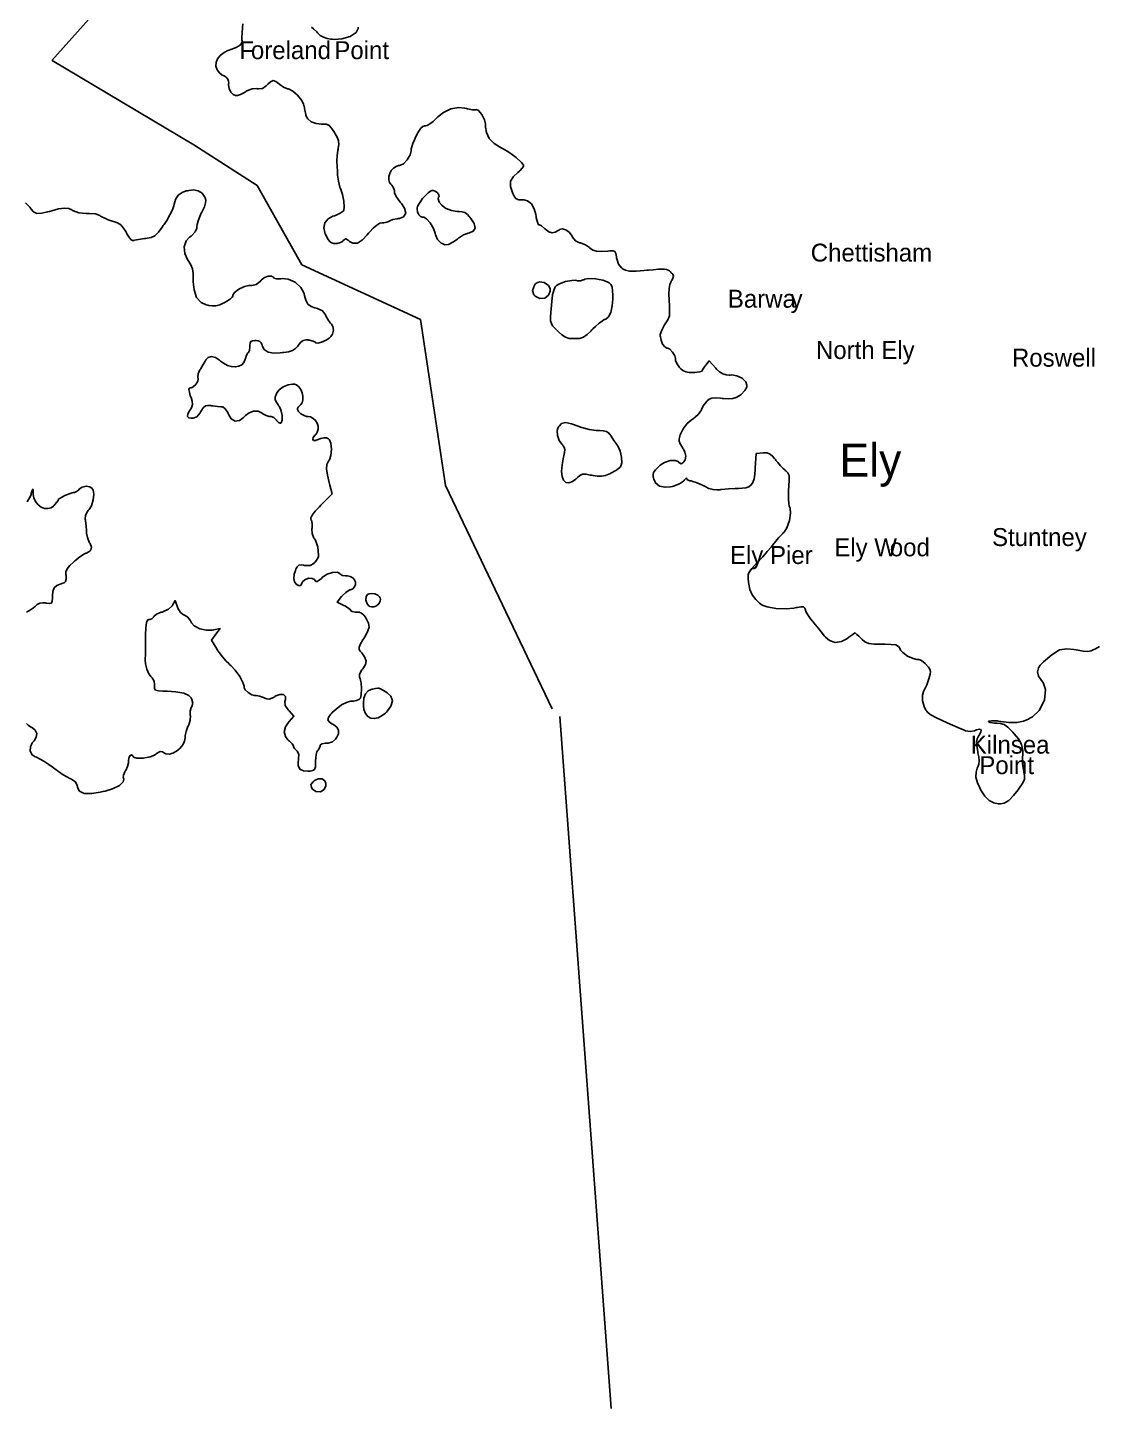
# Model space of a CAD drawing. Extents: x 0 to 24000, y 0 to 24000.
# Drawn here: x 12698 to 14907, y 3648 to 6499 of the extents above; entities that cross this region are included whole.
import ezdxf

# ---------------------------------------------------------------- set-up
doc = ezdxf.new("R2010")
doc.units = 0
for name, color, linetype in [('01B-LandmassTidal', 7, 'Continuous'), ('07-BoundaryRegional', 7, 'Continuous'), ('xx-NamesPlacesXXX', 7, 'Continuous')]:
    doc.layers.add(name, color=color, linetype=linetype)

msp = doc.modelspace()

# ---------------------------------------------------------------- linework, layer by layer
at = {"layer": '01B-LandmassTidal'}
for points in [[(13142, 6506.9), (13141.1, 6498.4), (13140.3, 6487.8), (13140, 6479.1), (13139.9, 6474.8), (13140, 6473.6), (13140.2, 6472), (13139.8, 6467.3), (13136.3, 6462.6), (13128, 6458), (13117.1, 6453.7), (13113.4, 6452.4), (13110.7, 6451.5), (13103.2, 6447.6), (13095.3, 6441.6), (13089.8, 6434.5), (13086.8, 6427.1), (13086.4, 6419.4), (13088.6, 6412.1), (13093.7, 6405.4), (13099.5, 6401), (13101.6, 6399.9), (13103.1, 6399.1), (13107.4, 6396.5), (13110.9, 6392.8), (13112.5, 6388.5), (13112.7, 6384.1), (13112.6, 6382.6), (13112.5, 6380.3), (13113.5, 6373.5), (13116.8, 6365.9), (13122, 6360.6), (13127, 6358.7), (13128.7, 6358.7), (13130.8, 6358.7), (13137, 6361.1), (13146.4, 6365.8), (13148.3, 6366.9), (13150.4, 6368.3), (13161, 6372.6), (13170.5, 6373.2), (13172.2, 6372.8), (13174.2, 6372.4), (13182.6, 6373.4), (13190.1, 6378.8), (13191.8, 6380.7), (13193.4, 6382.4), (13198.8, 6387.1), (13204.5, 6389.5), (13210.2, 6387.9), (13215.6, 6383.8), (13217.3, 6382.2), (13218.5, 6381.2), (13226.1, 6376), (13234, 6372.6), (13235.3, 6372.4), (13237.8, 6372), (13244.9, 6368), (13255, 6359.2), (13263.3, 6348.5), (13267.3, 6341), (13267.9, 6338.3), (13268.1, 6337.1), (13269.8, 6328.6), (13271.7, 6319.8), (13272.1, 6318.3), (13272.5, 6316.3), (13275.7, 6310.3), (13282.9, 6304.6), (13293.5, 6301.1), (13304, 6299.9), (13307.4, 6299.9), (13309.3, 6299.9), (13314.8, 6299.3), (13320.2, 6296.8), (13325.1, 6291.5), (13329.6, 6284.6), (13331, 6282.3), (13332.4, 6279.9), (13336.3, 6272.7), (13339.1, 6264.9), (13339.7, 6257.3), (13338.8, 6250.4), (13338.4, 6248.2), (13338, 6245.8), (13336.5, 6233.9), (13335.9, 6224.6), (13336, 6223.5), (13336.1, 6222.4), (13336.8, 6212.8), (13337.2, 6201.7), (13337.2, 6198), (13337.2, 6194), (13339, 6181.9), (13342, 6169.8), (13342.7, 6168.2), (13344.1, 6164.9), (13347.3, 6154.4), (13350.2, 6140.3), (13351, 6128.1), (13350.4, 6122.1), (13349.4, 6120.7), (13349, 6120.1), (13342.7, 6115.7), (13333, 6111.3), (13331, 6110.6), (13327.6, 6109.4), (13318.2, 6104.4), (13310.8, 6096.2), (13308.8, 6085.8), (13310.9, 6076), (13312.1, 6072.9), (13312.9, 6071), (13317.6, 6062.2), (13322, 6056.4), (13322.7, 6056.1), (13324.1, 6055.1), (13329.2, 6053.5), (13336.5, 6053.2), (13343.4, 6055), (13347.6, 6057.6), (13348.6, 6058.8), (13349.7, 6060.1), (13354.1, 6062.9), (13359, 6060.1), (13360.4, 6058.8), (13362.2, 6057.2), (13369, 6053.6), (13378.2, 6054.2), (13388.6, 6061), (13398.5, 6070.9), (13401.5, 6074.5), (13403.8, 6077.1), (13410.9, 6084.6), (13418.4, 6091.3), (13424.6, 6094.9), (13429.1, 6096), (13430.5, 6096), (13432.6, 6096), (13439, 6097.1), (13444.2, 6099.1), (13444.6, 6099.6), (13445.2, 6100.1), (13451.5, 6102.6), (13460.4, 6104.5), (13462.3, 6104.7), (13465.1, 6104.9), (13473.4, 6108.2), (13478, 6115.9), (13475.7, 6126.4), (13469.3, 6136.1), (13466.6, 6138.8), (13465, 6140.6), (13458, 6150.3), (13454.5, 6157.8), (13454.5, 6160.3), (13454.5, 6162.4), (13452.7, 6168.3), (13449.3, 6173.8), (13448.6, 6174.5), (13447.4, 6175.4), (13444.7, 6179.2), (13442.9, 6185), (13443.1, 6191.3), (13444.9, 6197.7), (13448.2, 6203.7), (13452.8, 6208.8), (13458.5, 6212.5), (13463.3, 6214.3), (13465, 6214.5), (13467.2, 6214.7), (13473.6, 6218), (13481.3, 6226), (13486.9, 6236.4), (13489.3, 6244.9), (13489.3, 6247.8), (13489.4, 6249), (13490.3, 6252.6), (13492.6, 6259.5), (13495.8, 6267.6), (13498.8, 6274), (13499.9, 6276), (13501.1, 6278.4), (13504.9, 6285.2), (13509.4, 6291.4), (13513.6, 6294.9), (13516.9, 6296), (13518, 6296), (13519, 6296), (13522.2, 6297.2), (13528, 6300.5), (13534.6, 6305.4), (13539.6, 6309.7), (13541.1, 6311.3), (13544.4, 6314.8), (13555.9, 6323.9), (13571.3, 6331.5), (13587.3, 6334.1), (13599.6, 6332.9), (13603.4, 6331.7), (13605.6, 6331), (13615.5, 6329), (13622.1, 6329), (13622.6, 6329.3), (13623.5, 6329.8), (13628.4, 6327.8), (13635, 6319.9), (13640.4, 6308.6), (13642.6, 6300.1), (13642.6, 6297.2), (13642.6, 6293.5), (13644.5, 6282.4), (13650.3, 6270.1), (13660.5, 6259.7), (13671.3, 6252.8), (13675.2, 6250.9), (13679.2, 6249), (13690.9, 6241.9), (13705.7, 6231.1), (13716.7, 6220.8), (13721, 6215.2), (13721, 6213.3), (13721, 6212.1), (13718.5, 6208.7), (13713.9, 6203.7), (13712.8, 6202.7), (13709.5, 6200), (13700.1, 6191.3), (13694.2, 6181.8), (13694.1, 6171.2), (13697.6, 6160.3), (13699.1, 6156.8), (13699.8, 6155), (13702.6, 6149.6), (13706.2, 6145.4), (13711.2, 6143.5), (13716.8, 6143.1), (13718.7, 6143.1), (13721.4, 6143.1), (13729.5, 6141.3), (13737.5, 6135.3), (13743.1, 6124.8), (13746.3, 6113), (13746.9, 6109), (13747.3, 6106.6), (13749.7, 6097), (13752, 6092.1), (13752.8, 6092.1), (13754.1, 6092.1), (13758, 6089.4), (13764.7, 6084), (13766.1, 6082.7), (13767.7, 6081.2), (13773.3, 6077.4), (13779.9, 6075.3), (13786.7, 6076.6), (13792.6, 6079.8), (13794.3, 6081.1), (13795.6, 6082.1), (13800.8, 6083.4), (13808.1, 6081.6), (13815.4, 6076.4), (13820.2, 6070.4), (13821.4, 6068.2), (13822.2, 6066.4), (13828.6, 6059), (13836.8, 6054.8), (13838.6, 6054.5), (13840.2, 6054.1), (13849, 6050.4), (13857.1, 6045.1), (13858.2, 6043.9), (13859.6, 6042.7), (13864.4, 6039.5), (13872, 6037.2), (13883, 6036.8), (13895.3, 6037.6), (13899.4, 6038), (13901, 6038.2), (13905.9, 6038.3), (13909.6, 6036.7), (13911.7, 6032.3), (13912.8, 6026), (13913.1, 6023.9), (13913.4, 6021.4), (13916.9, 6010.7), (13923.2, 6002.8), (13924.9, 6001.6), (13926.4, 6000.5), (13931.4, 5997.9), (13939.8, 5996.3), (13953.4, 5996.4), (13970.2, 5997.6), (13975.8, 5998), (13979.1, 5998.3), (13988.7, 5999.2), (13998.7, 5999.9), (14006.3, 6000.2), (14012, 6000.1), (14016.2, 5999.4), (14019.4, 5998.2), (14022.2, 5996.5), (14024.2, 5994.7), (14024.8, 5994.1), (14025.9, 5993), (14028.9, 5989.6), (14030.3, 5985.9), (14029.3, 5981.6), (14026.9, 5976.9), (14026, 5975.3), (14025.1, 5973.7), (14023, 5968.6), (14021.3, 5960.3), (14021, 5948.8), (14021.5, 5936.7), (14021.7, 5932.6), (14022, 5928.2), (14022.6, 5914.8), (14022, 5903.6), (14019.2, 5895.6), (14015, 5889.5), (14013.5, 5887.5), (14012, 5885.5), (14006.2, 5874.4), (14003.3, 5865.4), (14003.3, 5862.4), (14003.4, 5860.2), (14004.8, 5853.6), (14008.2, 5845.4), (14012.8, 5839.6), (14016.6, 5837.3), (14017.8, 5837.3), (14019.1, 5837.3), (14023.2, 5835), (14028.7, 5829.1), (14033, 5821.6), (14034.6, 5816), (14034.6, 5814.2), (14034.6, 5812), (14037.5, 5805.3), (14043.1, 5797.1), (14044.4, 5795.8), (14045.7, 5794.5), (14050.1, 5791), (14055.8, 5788.2), (14062.8, 5786.9), (14069.6, 5786.7), (14071.9, 5786.7), (14074.4, 5786.9), (14084.4, 5788.2), (14089.5, 5789.5), (14089.5, 5789.9), (14089.5, 5791), (14091.8, 5794.3), (14096, 5800.4), (14097, 5801.7), (14104.1, 5810.7), (14117.8, 5795.8), (14119.6, 5793.8), (14125.6, 5788.2), (14132.2, 5783.8), (14139, 5781.9), (14145.4, 5781.6), (14147.5, 5781.6), (14150.9, 5781.8), (14161, 5780.2), (14172.1, 5775.2), (14179.6, 5767.5), (14182.2, 5760.4), (14182, 5758.1), (14181.9, 5756.9), (14177.9, 5749.4), (14170, 5741.5), (14167.9, 5740.1), (14166.1, 5738.8), (14160.1, 5735.5), (14152.7, 5733.1), (14143.6, 5732.5), (14133.9, 5733.1), (14130.7, 5733.4), (14127.5, 5733.8), (14117.8, 5734.6), (14109.7, 5734.2), (14104.1, 5731.8), (14100.1, 5728.2), (14098.9, 5726.8), (14097.8, 5725.6), (14092.1, 5718), (14088.3, 5710.6), (14088, 5709.5), (14087.6, 5708.4), (14085.6, 5705.4), (14081.4, 5700.3), (14075.8, 5695.1), (14071.1, 5691.5), (14069.5, 5690.3), (14066.7, 5688.4), (14059, 5681.4), (14050.4, 5670.3), (14044.6, 5658.3), (14042.5, 5649.7), (14042.5, 5646.8), (14042.5, 5644.9), (14044.6, 5639.3), (14048.8, 5631.7), (14049.9, 5630.3), (14051.2, 5628.4), (14054.2, 5622.1), (14055.8, 5614.1), (14054.6, 5606.9), (14051.9, 5602.2), (14050.7, 5600.9), (14049.9, 5600.1), (14046.3, 5598.6), (14042.6, 5600.5), (14041.7, 5601.3), (14040.2, 5602.9), (14033.7, 5605.5), (14023.5, 5605.4), (14012, 5601.2), (14003.1, 5595.4), (14000.5, 5593.1), (13998.7, 5591.4), (13993.5, 5586), (13989.6, 5580.5), (13988.3, 5575.3), (13988.8, 5571), (13989.2, 5569.5), (13989.8, 5566.8), (13993.7, 5559), (14001.7, 5552.5), (14013.1, 5550), (14024.3, 5550.8), (14028, 5551.5), (14030.7, 5552.2), (14042.9, 5556.9), (14051.4, 5562.8), (14052.3, 5564.1), (14053.1, 5565.3), (14056.4, 5568.6), (14058.2, 5567.9), (14058.2, 5567.6), (14058.2, 5566.8), (14060.5, 5564.4), (14064.6, 5562.9), (14066, 5562.9), (14067.2, 5562.9), (14070.6, 5562.1), (14077.4, 5559.9), (14085.3, 5556.6), (14091.5, 5553.7), (14093.5, 5552.7), (14096, 5551.4), (14103.8, 5547.7), (14112.2, 5545), (14119.8, 5544.3), (14126, 5544.9), (14128, 5545.2), (14129.9, 5545.6), (14144, 5547), (14157.5, 5547.6), (14162.1, 5547.6), (14164.6, 5547.6), (14172.1, 5547.8), (14180.1, 5548.9), (14186.3, 5551.1), (14191, 5554.8), (14194.3, 5560.1), (14196.7, 5567.6), (14198.2, 5577.3), (14199.1, 5586.5), (14199.3, 5589.6), (14201.3, 5619.7), (14215.4, 5620.9), (14217.3, 5621.1), (14223, 5621.1), (14228.9, 5619.3), (14234.3, 5615), (14239.3, 5609.2), (14240.9, 5607.2), (14242, 5605.5), (14245.8, 5600.8), (14251.3, 5594.4), (14256.7, 5588.9), (14260.1, 5585.8), (14261.2, 5584.8), (14262.7, 5583.7), (14266.5, 5580), (14269, 5574.2), (14269.4, 5564.9), (14268.6, 5553.1), (14268.3, 5549.2), (14268, 5546.1), (14267.6, 5536.7), (14267.6, 5525.6), (14268.4, 5516.3), (14269.3, 5511.2), (14269.9, 5509.6), (14271, 5506.6), (14271.7, 5496.5), (14269.7, 5481), (14264.3, 5466.2), (14259, 5457.3), (14256.5, 5455.1), (14255.4, 5454), (14247.4, 5445.5), (14239.1, 5435.4), (14237.7, 5433.5), (14236.3, 5431.7), (14231.8, 5426.4), (14223.8, 5417), (14214.6, 5406.5), (14207.6, 5398.8), (14205.2, 5396.3), (14203.4, 5394.3), (14197.9, 5388.5), (14192.5, 5382.4), (14188.7, 5377.5), (14186.2, 5373.3), (14184.9, 5369.3), (14184.6, 5365.1), (14184.8, 5359.9), (14185.4, 5355.2), (14185.6, 5353.6), (14186, 5349.9), (14188.3, 5339.2), (14193, 5327.7), (14200.2, 5318), (14207.9, 5310.9), (14210.7, 5308.9), (14213.5, 5306.7), (14223.8, 5302.8), (14242, 5299.4), (14262.8, 5298.9), (14279.1, 5300.4), (14284.4, 5301.4), (14286.6, 5301.9), (14293.2, 5303), (14298.5, 5302.9), (14301.4, 5300.6), (14302.8, 5296.8), (14303.2, 5295.5), (14303.6, 5294.3), (14305.3, 5290.8), (14308.9, 5284.8), (14313.5, 5278.3), (14317.2, 5273.5), (14318.5, 5272), (14320.1, 5270), (14330.4, 5257.5), (14340.2, 5245.3), (14341.6, 5243.4), (14343.9, 5240.6), (14352.6, 5233.6), (14364.4, 5229.7), (14377.3, 5231.6), (14388.2, 5237.1), (14391.4, 5239.5), (14392.7, 5240.5), (14396.7, 5243.3), (14401, 5246.4), (14404, 5248.5), (14405.1, 5249.3), (14405.1, 5249.3), (14405.4, 5249.3), (14406.4, 5248.4), (14409.2, 5245.9), (14413.3, 5242.2), (14416.9, 5238.7), (14418.1, 5237.5), (14419.9, 5235.8), (14425.7, 5231), (14433.4, 5227.5), (14444.4, 5226.1), (14457.6, 5225.8), (14462, 5225.8), (14466.4, 5225.8), (14479.6, 5225.6), (14489.6, 5224.4), (14494.8, 5221.5), (14497.4, 5217.4), (14498, 5216), (14498.9, 5213.8), (14503.9, 5208.5), (14513.6, 5201.5), (14524.8, 5196.4), (14532.6, 5194.4), (14535.3, 5194.4), (14537, 5194.4), (14542.4, 5192), (14550.2, 5186.2), (14556.7, 5178.5), (14559.9, 5172.9), (14560.4, 5170.9), (14560.8, 5169.5), (14560.1, 5164.3), (14557.4, 5154.1), (14553.1, 5142.3), (14549.3, 5133.7), (14547.8, 5130.9), (14546.6, 5128.5), (14544.7, 5120.6), (14544.7, 5108.9), (14547.6, 5097.4), (14551.5, 5089.9), (14553.3, 5087.8), (14554.8, 5085.9), (14560.4, 5081), (14573.1, 5073.6), (14595.4, 5063.3), (14622.3, 5051.9), (14631.3, 5048.2), (14633.3, 5047.4), (14642.5, 5045.8), (14651.9, 5047.4), (14654.1, 5048.2), (14655.9, 5048.9), (14661.9, 5050.4), (14665.4, 5049.1), (14664.7, 5044.4), (14661.3, 5038.1), (14659.9, 5036), (14659.1, 5034.8), (14657, 5030.6), (14655.9, 5024.6), (14656.4, 5016.5), (14657.8, 5007.6), (14658.4, 5004.7), (14658.9, 5001.9), (14660.4, 4993.7), (14661, 4985.2), (14660.4, 4978.4), (14659, 4973.9), (14658.4, 4972.5), (14657.2, 4969.9), (14654.9, 4961.8), (14654.7, 4951.3), (14657.8, 4939.8), (14662.4, 4929.5), (14664.3, 4926.2), (14666.3, 4922.7), (14673.2, 4912.5), (14682.2, 4903.3), (14691.9, 4898.1), (14700.3, 4896.4), (14703.1, 4896.4), (14705.5, 4896.4), (14713, 4898), (14722.5, 4903.5), (14732.5, 4913.5), (14741.5, 4925), (14744.2, 4929), (14746.1, 4931.6), (14751.5, 4939.7), (14754.9, 4947.4), (14755.2, 4954.6), (14753.8, 4961.9), (14753.3, 4964.3), (14752.7, 4966.6), (14750.7, 4979.7), (14750.6, 4991.6), (14750.9, 4993.3), (14751.4, 4996.6), (14751.7, 5006.7), (14749, 5018.6), (14742.2, 5030.6), (14733.6, 5041), (14730.5, 5044.2), (14728.1, 5046.8), (14720.7, 5054.3), (14713.2, 5060), (14705.6, 5062.5), (14698.1, 5063.1), (14695.6, 5063.1), (14692.7, 5063.1), (14684, 5064.1), (14680.3, 5066.6), (14680.3, 5066.6), (14680.6, 5067), (14687.1, 5068), (14698.2, 5067.4), (14700.7, 5067), (14706.2, 5066.2), (14722.6, 5064.4), (14739.3, 5064.4), (14753.1, 5067.1), (14763, 5071.2), (14766.2, 5072.9), (14771.5, 5075.8), (14784.8, 5089.1), (14795.9, 5110.1), (14798.1, 5132.1), (14793.2, 5147.1), (14790.1, 5150.9), (14788.3, 5152.8), (14784.1, 5159.8), (14782, 5168.6), (14783.6, 5176.8), (14787.3, 5182.7), (14788.9, 5184.2), (14794.4, 5189.3), (14811.3, 5203.9), (14827.3, 5214), (14842.3, 5216.6), (14857, 5214.9), (14861.8, 5214), (14865.3, 5213.3), (14875.9, 5211.6), (14885.4, 5211.1), (14892.6, 5212.4), (14898.1, 5214.7), (14899.9, 5215.6), (14901.6, 5216.5), (14909.6, 5221.5)], [(13380, 6499.9), (13380, 6497.2), (13375.5, 6489.2), (13363.5, 6480.9), (13346.4, 6475.9), (13331.2, 6474.7), (13326.3, 6475.2), (13323.6, 6475.4), (13315.8, 6476.7), (13308, 6479.2), (13301.7, 6483), (13297.1, 6487), (13295.7, 6488.5), (13294.3, 6490.1), (13287.5, 6496.5), (13283.3, 6499.9)], [(12695.3, 5062.4), (12698.8, 5058.5), (12703.6, 5055.4), (12705.3, 5054.4), (12707.5, 5053.2), (12713.4, 5048.3), (12716.8, 5041.7), (12715.4, 5033.9), (12711, 5026.5), (12709.2, 5024.2), (12707.4, 5022), (12703.4, 5014), (12702.7, 5004.9), (12706.8, 4997.5), (12713.4, 4993.2), (12715.9, 4992.5), (12717.6, 4992), (12722.6, 4989.4), (12731.4, 4984.3), (12741.3, 4977.8), (12748.7, 4972.4), (12751.1, 4970.5), (12753.6, 4968.7), (12761.2, 4963.3), (12771.2, 4956.5), (12780.1, 4951.1), (12785, 4948.5), (12786.8, 4947.8), (12789.1, 4946.9), (12796.7, 4941.7), (12800.3, 4934.4), (12800.5, 4932.5), (12800.8, 4930), (12804.5, 4922.7), (12814.1, 4917.8), (12830.1, 4917.5), (12847.4, 4920.2), (12853.1, 4921.5), (12858.1, 4922.7), (12873.1, 4927.5), (12887.2, 4934.2), (12894.8, 4941.5), (12896, 4947.4), (12895.4, 4949), (12895.1, 4949.8), (12895.6, 4955.7), (12898.4, 4962.6), (12899.3, 4963.9), (12900.2, 4965.1), (12903.8, 4973.2), (12905.6, 4980.9), (12905.6, 4983.5), (12905.6, 4985.4), (12906.5, 4990.9), (12908.9, 4995.7), (12912, 4997.2), (12914.9, 4995.3), (12915.4, 4994.4), (12916.4, 4992.9), (12923.1, 4990.8), (12936.4, 4990.6), (12950.8, 4993.4), (12959.7, 4996.9), (12962.1, 4998.8), (12964, 5000.3), (12971.3, 5004.4), (12976.4, 5003.6), (12977.4, 5002.7), (12978.5, 5001.6), (12983.1, 4999.3), (12990.1, 4998.8), (12997.7, 5000.8), (13005.3, 5004.9), (13012.2, 5010.7), (13017.9, 5017.9), (13021.7, 5025.9), (13023.2, 5032.3), (13023.2, 5034.4), (13023.2, 5037.3), (13025, 5046), (13028.6, 5056.3), (13029.5, 5057.9), (13030.4, 5059.6), (13033.2, 5069), (13033.7, 5077.8), (13033.4, 5079.1), (13033, 5080.4), (13032.9, 5087.9), (13035, 5094.9), (13035.7, 5096), (13036.6, 5097.4), (13038.5, 5104.2), (13036.9, 5111.5), (13036.1, 5113.2), (13035.2, 5115.2), (13030.4, 5120), (13019.9, 5124.8), (13003.5, 5127.6), (12985.9, 5128.8), (12980.1, 5128.9), (12977.1, 5129), (12968, 5129.6), (12961.7, 5131.1), (12959.5, 5134.3), (12959.5, 5138.8), (12959.7, 5140.3), (12959.9, 5141.9), (12958.6, 5149.7), (12954.6, 5156.7), (12953.4, 5157.9), (12951.8, 5159.4), (12948, 5164.9), (12943.9, 5174.5), (12941.2, 5185.4), (12940.4, 5193.6), (12940.5, 5196.3), (12940.6, 5197.4), (12940.8, 5202.3), (12941.1, 5212.6), (12941.2, 5225.9), (12941.3, 5237), (12941.3, 5240.7), (12941.3, 5245.4), (12941.8, 5259.7), (12942.9, 5270.6), (12945.1, 5275.5), (12947.8, 5276.7), (12948.7, 5276.7), (12950.1, 5276.7), (12954.3, 5278.5), (12957.4, 5281.5), (12957.7, 5282.2), (12958.1, 5283), (12964, 5287.6), (12973.6, 5291.8), (12975.8, 5292.4), (12978.3, 5293.1), (12988.8, 5298.1), (12996, 5304.9), (12996.9, 5306.5), (13002, 5315.9), (13007.1, 5302.2), (13007.8, 5300), (13012.9, 5291.6), (13019.2, 5286.8), (13020.5, 5286.5), (13021.7, 5286.1), (13028.3, 5281.4), (13033.8, 5274.4), (13034.6, 5272.8), (13035.7, 5270.3), (13041.6, 5263.8), (13052.9, 5257.6), (13066.9, 5254.8), (13078.3, 5255.2), (13082, 5255.9), (13095, 5258.3), (13085.9, 5246.5), (13077.3, 5234.4), (13087.9, 5216.7), (13089.1, 5214.6), (13093.1, 5208.6), (13099.9, 5199.7), (13107.3, 5191.2), (13112.7, 5185.8), (13114.6, 5184.2), (13117.6, 5181.5), (13125.7, 5172.4), (13135.4, 5159.2), (13142.2, 5146.7), (13144.7, 5139.6), (13144.7, 5137.2), (13144.7, 5135.8), (13147, 5131.7), (13152.7, 5126), (13160.1, 5121.7), (13165.6, 5119.9), (13167.5, 5119.9), (13169.7, 5119.9), (13176.4, 5118.6), (13184.5, 5115.9), (13185.9, 5115.2), (13187.3, 5114.6), (13191.6, 5113.1), (13196.4, 5112.7), (13201.5, 5114.2), (13206.3, 5116.6), (13207.9, 5117.6), (13210.3, 5119), (13218.3, 5122.1), (13225.7, 5122.1), (13229.6, 5118), (13229.9, 5111.7), (13229.4, 5109.7), (13228.8, 5107.7), (13229.4, 5099.1), (13235.2, 5090.3), (13237.3, 5088.2), (13247.4, 5077.6), (13237.3, 5066.2), (13235.1, 5063.8), (13229.9, 5055.5), (13227.3, 5044.9), (13229.7, 5035.1), (13234.7, 5028.3), (13236.9, 5026.6), (13238.2, 5025.5), (13243.8, 5020), (13246.7, 5016.1), (13246.7, 5014.8), (13246.7, 5013.9), (13248.5, 5010.8), (13252.1, 5006.9), (13252.9, 5006.2), (13254.1, 5005.2), (13257.1, 4998.9), (13257, 4989.3), (13256.5, 4986.6), (13256, 4983.9), (13256, 4975.4), (13259.6, 4967.9), (13267.1, 4964.2), (13275.9, 4963.6), (13278.8, 4963.9), (13280.6, 4964.1), (13286.1, 4964.9), (13290, 4967.4), (13291.5, 4973), (13291.8, 4980.9), (13291.8, 4983.5), (13291.8, 4985.4), (13292.2, 4991.1), (13293.3, 4998), (13294.9, 5003.4), (13296.2, 5006.1), (13296.8, 5006.6), (13297.4, 5007.3), (13300.1, 5011.7), (13301.6, 5015.6), (13301.6, 5016.8), (13301.6, 5017.7), (13305.1, 5020.5), (13312.4, 5021.9), (13314.9, 5021.9), (13317.8, 5021.9), (13326.6, 5024.1), (13333.3, 5030.1), (13334.5, 5032.1), (13335.9, 5034.1), (13339.1, 5041), (13339.5, 5048.5), (13335.6, 5054.9), (13329.6, 5059.5), (13327.4, 5060.7), (13325.5, 5061.8), (13320, 5065.5), (13317.1, 5069.5), (13318.5, 5074.5), (13322.4, 5080.1), (13323.9, 5081.9), (13326.2, 5084.7), (13334.2, 5092.1), (13345.8, 5100.5), (13357.3, 5106.1), (13364.9, 5108.1), (13367.4, 5108.1), (13369.7, 5108.1), (13376.7, 5109.7), (13382.5, 5112.6), (13383.1, 5113.2), (13384.4, 5114.7), (13386, 5121.1), (13386.9, 5133.5), (13386, 5146.5), (13384.3, 5154.2), (13383.1, 5156.4), (13382.4, 5157.6), (13382.4, 5164.3), (13387.5, 5172.9), (13389.4, 5175.2), (13391, 5177.1), (13395.1, 5183.8), (13396.5, 5191.6), (13393.2, 5200.1), (13387.2, 5208.3), (13385, 5210.9), (13384.2, 5211.8), (13382.2, 5215), (13382, 5219.6), (13384.9, 5226.6), (13389.7, 5234.8), (13391.3, 5237.5), (13393.4, 5241), (13399.4, 5251.5), (13402.6, 5261), (13401.2, 5269.4), (13397.2, 5277.4), (13395.6, 5279.9), (13394.7, 5281.4), (13391.4, 5286), (13387, 5289.8), (13382.1, 5291.9), (13377.5, 5292.4), (13376, 5292.4), (13374, 5292.4), (13367.8, 5293.4), (13364.3, 5295.3), (13364.3, 5295.9), (13364.3, 5297), (13360.2, 5300.2), (13352.4, 5304.9), (13350.6, 5305.7), (13336.8, 5312.4), (13345.5, 5324.2), (13346.6, 5325.7), (13354.1, 5332.9), (13361.5, 5337.6), (13362.7, 5337.9), (13364.3, 5338.3), (13368.8, 5340.5), (13372.6, 5344.4), (13374.4, 5349.1), (13374.3, 5354.2), (13372.3, 5359), (13368.6, 5363), (13363.2, 5365.8), (13358.1, 5366.9), (13356.4, 5366.9), (13354.3, 5366.9), (13347.6, 5368.1), (13343, 5370.3), (13342.7, 5370.8), (13341.8, 5372.2), (13336.5, 5374.6), (13326.9, 5374.3), (13316, 5370.4), (13308.1, 5365.5), (13305.9, 5363.4), (13304.3, 5361.9), (13299.5, 5357.8), (13295.3, 5355.2), (13292.6, 5355.3), (13290.9, 5357.1), (13290.6, 5357.9), (13289.8, 5359.2), (13285.2, 5361.9), (13277.6, 5362.1), (13269.9, 5358.8), (13265.2, 5354.5), (13264.3, 5352.8), (13263.8, 5351.7), (13261.9, 5348.7), (13259.7, 5346.7), (13257, 5347), (13254.2, 5348.6), (13253.3, 5349.2), (13252, 5350.2), (13248.8, 5354.5), (13246.9, 5361.7), (13247.8, 5370.5), (13250.2, 5378.2), (13251.4, 5380.6), (13252, 5382), (13254.2, 5386), (13257.4, 5388.8), (13262, 5389.5), (13267.3, 5388.8), (13269, 5388.4), (13271.4, 5388.1), (13280.7, 5388.4), (13288.2, 5392.8), (13289.8, 5394.3), (13290.9, 5395.4), (13295.4, 5401.4), (13297.9, 5406.6), (13298, 5407.2), (13298.3, 5410.4), (13296.8, 5426), (13291.5, 5440.7), (13289.8, 5443.3), (13288.7, 5445.1), (13285.2, 5454.7), (13284.4, 5464), (13284.7, 5465.7), (13285, 5467.1), (13285, 5474.8), (13283.3, 5481.7), (13282.7, 5482.5), (13282.3, 5483.5), (13282, 5486.9), (13284.6, 5492.6), (13291.3, 5500.8), (13299.8, 5509.8), (13302.7, 5512.7), (13326.3, 5536.2), (13321.5, 5554.3), (13320.2, 5559.5), (13316.4, 5575.2), (13314.3, 5588.3), (13315.1, 5596.8), (13317.7, 5602.4), (13318.8, 5604.1), (13320.4, 5606.6), (13323.3, 5615.3), (13324.9, 5628.7), (13323.5, 5641), (13320.8, 5647.8), (13319.2, 5649.1), (13318.3, 5650), (13314.8, 5651.7), (13309.6, 5652.3), (13302.5, 5650.8), (13295.3, 5648.2), (13292.9, 5647.2), (13291.8, 5646.7), (13288, 5646.3), (13286, 5648.5), (13287.2, 5652.8), (13290.5, 5657.2), (13291.8, 5658.5), (13292.9, 5659.7), (13295.5, 5663.9), (13297.2, 5669.9), (13297.1, 5676.2), (13295.2, 5682.2), (13291.9, 5687.7), (13287.3, 5692.1), (13281.5, 5695.1), (13276.5, 5696.2), (13274.9, 5696.2), (13273.3, 5696.2), (13268.4, 5697.8), (13261.8, 5701.6), (13256.6, 5706.6), (13254.5, 5710.3), (13254.5, 5711.5), (13254.5, 5712.4), (13256.3, 5715.3), (13259.6, 5719), (13260.4, 5719.7), (13261.5, 5720.6), (13264, 5724.5), (13265.8, 5730.8), (13265.8, 5737.9), (13264.3, 5745.1), (13261.5, 5751.9), (13257.5, 5757.5), (13252.6, 5761.4), (13248.5, 5762.8), (13247.1, 5762.8), (13244.2, 5762.8), (13235.5, 5761.3), (13225, 5757.1), (13216.6, 5750.8), (13211.9, 5745), (13211, 5742.8), (13210.4, 5741.2), (13208.9, 5736.1), (13208.7, 5731), (13210.6, 5726), (13213.8, 5721.2), (13214.9, 5719.7), (13216.6, 5717.4), (13220.2, 5709.5), (13222.8, 5698.3), (13222.7, 5688.5), (13220.8, 5683.3), (13219.6, 5682.5), (13219, 5682.2), (13215.5, 5683.4), (13212, 5687.3), (13211.4, 5688.4), (13210.8, 5689.5), (13205.8, 5693.9), (13200.3, 5696.2), (13198.4, 5696.2), (13196.4, 5696.2), (13190.1, 5697.9), (13183.4, 5701.3), (13182.4, 5702.1), (13180.4, 5703.6), (13173.2, 5706.8), (13164, 5707.3), (13154.7, 5703.7), (13147.2, 5698), (13145.1, 5695.8), (13142.8, 5693.5), (13134.7, 5688), (13125.8, 5686.5), (13118.1, 5691.3), (13112.7, 5699.5), (13111.4, 5702.5), (13110.6, 5704.5), (13105.6, 5712.2), (13100.6, 5715.8), (13098.9, 5715.8), (13096.6, 5715.8), (13089.7, 5716.5), (13079.7, 5717.9), (13077.7, 5718.1), (13075.7, 5718.5), (13069.8, 5719.1), (13064.6, 5718), (13060.3, 5714), (13056.5, 5708.3), (13055.4, 5706.4), (13053.8, 5703.8), (13046.6, 5695.5), (13039.3, 5692.3), (13036.9, 5692.3), (13035.3, 5692.3), (13030.4, 5693.2), (13027.7, 5696.1), (13028.7, 5701.5), (13032.1, 5707.9), (13033.4, 5709.9), (13034.3, 5711.3), (13036.7, 5715.8), (13037.9, 5721.1), (13037, 5727.7), (13035, 5735), (13034.2, 5737.4), (13033.5, 5739.5), (13031.5, 5746), (13030.4, 5751.5), (13031.1, 5754.2), (13032.8, 5755), (13033.4, 5755), (13035, 5755), (13039.7, 5757.1), (13045.2, 5762.3), (13048.8, 5769.1), (13049.5, 5774.2), (13049.1, 5775.8), (13048.9, 5776.9), (13049.9, 5784.2), (13053.2, 5792.3), (13054.2, 5793.8), (13055.1, 5795.2), (13059.9, 5803.2), (13064.2, 5810.5), (13064.8, 5811.4), (13065.7, 5813.2), (13070.2, 5817.6), (13077.2, 5819.8), (13085.3, 5817.9), (13091.9, 5814), (13093.8, 5812.2), (13095.6, 5810.5), (13101.7, 5806), (13110, 5801.6), (13118.4, 5799.1), (13126.3, 5798.5), (13133.4, 5799.7), (13139.5, 5802.8), (13144, 5807.6), (13146.3, 5812.5), (13146.7, 5814.2), (13147.1, 5815.8), (13149.7, 5822.8), (13152.5, 5827.3), (13153, 5827.5), (13153.5, 5827.9), (13155.5, 5832.6), (13156.5, 5839.4), (13156.5, 5841.6), (13156.5, 5843.1), (13156.9, 5847.5), (13158.5, 5851), (13161.9, 5852.6), (13166.4, 5853), (13167.9, 5853), (13169.3, 5853), (13173.4, 5852.5), (13177.2, 5850.9), (13179.8, 5847.9), (13181.3, 5844.4), (13181.6, 5843.2), (13182.1, 5840.9), (13185.8, 5834.4), (13193.8, 5829.1), (13206.1, 5827), (13219.2, 5827.5), (13223.5, 5827.9), (13226.7, 5828.3), (13236.1, 5829.7), (13244.6, 5832.3), (13250.7, 5836.5), (13255.2, 5841.4), (13256.5, 5843.2), (13257.7, 5844.8), (13261.8, 5849.4), (13266.5, 5852.9), (13271.6, 5854.3), (13276.5, 5854.1), (13278, 5853.8), (13279.7, 5853.6), (13287.1, 5851.7), (13291.6, 5849.2), (13291.8, 5848.7), (13292.3, 5847.9), (13296.3, 5847.6), (13304.5, 5849.6), (13313.8, 5853.9), (13320.1, 5858), (13321.9, 5859.7), (13323.5, 5861), (13326.8, 5866.3), (13328.7, 5874.2), (13327.6, 5881.9), (13324.8, 5886.8), (13323.5, 5887.9), (13322.7, 5888.5), (13318.3, 5894.4), (13314, 5902.4), (13313.3, 5904), (13312.4, 5906.1), (13306.1, 5914), (13296.1, 5919), (13293.3, 5919.6), (13290.7, 5920.3), (13282.9, 5923.2), (13276.3, 5928), (13272, 5936), (13269.1, 5945.7), (13268.2, 5949), (13267.3, 5952.7), (13261.4, 5962.7), (13249.8, 5973.4), (13235.4, 5979.8), (13224, 5981.1), (13220.4, 5980.4), (13218.8, 5980.1), (13211, 5980.1), (13205.9, 5981.8), (13205.5, 5982.4), (13204.8, 5983.5), (13200.8, 5985.9), (13194, 5985.9), (13186.4, 5982.7), (13180.7, 5978.3), (13179.3, 5976.5), (13177.8, 5974.7), (13169.6, 5968.9), (13160.3, 5966.7), (13157.3, 5966.7), (13154.4, 5966.7), (13145.5, 5964.5), (13133.8, 5959.2), (13124.8, 5952.2), (13121.2, 5946.9), (13121.2, 5945.1), (13121.2, 5944.4), (13119.8, 5942.4), (13116.1, 5938.8), (13110.5, 5934.8), (13105.4, 5931.9), (13103.6, 5931), (13101.3, 5929.9), (13094.1, 5926.8), (13086.4, 5924.7), (13078.7, 5924.4), (13071.7, 5925.4), (13069.5, 5925.9), (13065.9, 5926.7), (13055.7, 5931.6), (13046.3, 5942), (13041.1, 5957.9), (13039.6, 5974.2), (13039.7, 5979.6), (13039.7, 5982.6), (13039.3, 5991.4), (13037.8, 6000.8), (13034.5, 6009.1), (13030.6, 6015.9), (13029.1, 6018), (13026.9, 6021.4), (13021.9, 6032.9), (13020.5, 6046.4), (13024.9, 6058.5), (13032.1, 6066.6), (13035, 6068.6), (13036.9, 6070), (13043.8, 6077.4), (13046.7, 6084.6), (13046.7, 6087), (13046.7, 6088.4), (13047.5, 6092.6), (13049.8, 6100.3), (13053.2, 6109.1), (13056.2, 6115.9), (13057.3, 6118), (13058.7, 6120.7), (13062.6, 6129.1), (13065.1, 6136.9), (13065.2, 6143), (13063.8, 6147.6), (13063.2, 6149), (13062.2, 6151.1), (13057.6, 6156.9), (13049.8, 6161.8), (13039.9, 6163.7), (13030.8, 6163), (13027.9, 6162.3), (13025, 6161.7), (13016.5, 6158.7), (13008.6, 6153), (13003.2, 6144.2), (13000, 6134.6), (12999.3, 6131.3), (12998.8, 6129.2), (12996.5, 6123), (12991.5, 6112.4), (12984.9, 6101), (12979.7, 6092.8), (12977.7, 6090.2), (12975.3, 6086.7), (12967.6, 6076.4), (12960.1, 6068.8), (12952.4, 6065.4), (12944.4, 6064.2), (12941.7, 6063.9), (12939.1, 6063.6), (12926.9, 6061.8), (12918.2, 6059.9), (12917.4, 6059.6), (12916.7, 6059.3), (12914.1, 6059.4), (12910.5, 6061.7), (12906.5, 6066.9), (12902.8, 6073.2), (12901.7, 6075.3), (12900.3, 6077.8), (12895.9, 6085.2), (12890.2, 6091.5), (12882.9, 6095.9), (12875, 6098.8), (12872.3, 6099.6), (12870.3, 6100.3), (12864.3, 6102.4), (12857, 6105.4), (12851.1, 6108.2), (12848.2, 6109.9), (12847.6, 6110.6), (12846.7, 6111.3), (12837.9, 6114.3), (12824.8, 6115.4), (12821.7, 6115.3), (12818.3, 6115.2), (12803.7, 6116.5), (12792.5, 6120.4), (12790.7, 6121.5), (12788.9, 6122.7), (12782.8, 6125.4), (12773.9, 6126.4), (12761.4, 6124.5), (12747.5, 6120.9), (12742.9, 6119.6), (12739, 6118.4), (12726.9, 6115.6), (12716.7, 6115.1), (12709.8, 6118.5), (12705.1, 6124.2), (12703.7, 6126.3), (12702.3, 6128.4), (12693.2, 6137.3)], [(12697.1, 5519.8), (12704.3, 5532.6), (12704.9, 5535.1), (12705.4, 5537.1), (12707.2, 5543.1), (12708.4, 5546), (12708.9, 5544), (12709.1, 5539.1), (12709.2, 5537.4), (12709.3, 5535.1), (12710.8, 5528.3), (12714.3, 5520.3), (12719.3, 5513.9), (12725.5, 5509.1), (12732.3, 5506.4), (12739.3, 5505.8), (12746.1, 5507.7), (12751, 5511), (12752.3, 5512.3), (12753.4, 5513.6), (12758, 5519.5), (12760.5, 5522.6), (12760.5, 5523.7), (12760.5, 5524.6), (12764.8, 5527.5), (12774.5, 5532.7), (12785.5, 5537.4), (12791.5, 5539.4), (12793.5, 5539.4), (12794.8, 5539.4), (12798.7, 5541), (12802.7, 5544.1), (12803.3, 5544.9), (12804.7, 5546.5), (12810.3, 5550.3), (12818.6, 5552.4), (12826.2, 5551), (12830.7, 5547.6), (12831.5, 5546), (12832.7, 5543.8), (12834.1, 5536), (12833.2, 5523.9), (12829.4, 5511.7), (12824.9, 5503.9), (12822.9, 5501.7), (12821.3, 5500.1), (12816.9, 5492.3), (12816.5, 5483.8), (12817, 5481.7), (12817.4, 5480.3), (12818.9, 5470.3), (12819.4, 5459.9), (12819.4, 5458.2), (12819.4, 5455.2), (12821.2, 5446.3), (12824.8, 5436.9), (12825.6, 5435.5), (12826.9, 5433.5), (12829.8, 5426.5), (12828.2, 5421), (12827.2, 5419.8), (12826.5, 5419), (12822.6, 5415.7), (12819.6, 5413.9), (12818.6, 5413.9), (12817.8, 5413.9), (12815.4, 5412.6), (12809.9, 5409.1), (12802.9, 5404), (12797, 5399.4), (12795.1, 5397.8), (12792.4, 5395.6), (12784.8, 5388.6), (12779.1, 5381.7), (12776.9, 5375.4), (12776.8, 5369.6), (12777, 5367.7), (12777.2, 5365.8), (12777.4, 5360.1), (12776.2, 5355.5), (12772.9, 5352.9), (12768.4, 5351.2), (12766.8, 5350.8), (12764.6, 5350.2), (12757.9, 5347.4), (12752.4, 5342.3), (12749.6, 5334.5), (12748.8, 5325.9), (12748.8, 5323), (12748.8, 5320.9), (12748.5, 5314.8), (12747, 5310.7), (12743.2, 5309.8), (12737.7, 5310.5), (12735.8, 5310.8), (12734.1, 5311.1), (12728.8, 5311.4), (12723.1, 5310.4), (12717.7, 5307.6), (12713, 5303.9), (12711.5, 5302.6), (12710.1, 5301.2), (12701.8, 5295.4), (12695.6, 5292.4)]]:
    msp.add_lwpolyline(points, dxfattribs=at)
for points in [[(13514, 6147.4), (13512.7, 6145.8), (13509.1, 6140.9), (13505.1, 6134.7), (13502.5, 6129.5), (13501.5, 6126.8), (13501.5, 6125.9), (13501.5, 6124), (13502.3, 6118.4), (13504.8, 6112.7), (13508.6, 6109.1), (13512.4, 6107.8), (13513.6, 6107.8), (13515.5, 6107.8), (13520.8, 6104.5), (13528.5, 6095.9), (13535.2, 6084.2), (13538.8, 6074.7), (13539.5, 6071.4), (13539.8, 6069.8), (13543.9, 6061.7), (13550, 6055), (13551.3, 6054.1), (13552.9, 6053), (13558.6, 6050.8), (13566.3, 6051.2), (13575.5, 6055.7), (13584.8, 6062.3), (13587.7, 6064.7), (13589.1, 6065.8), (13597.4, 6070.8), (13605.7, 6074.2), (13606.9, 6074.5), (13609.6, 6075), (13617.3, 6078.4), (13621.3, 6085), (13618.9, 6094.7), (13612.6, 6104.8), (13610.1, 6107.8), (13609, 6109.3), (13605.2, 6113.4), (13600.2, 6116.9), (13594.2, 6118.7), (13588.5, 6119.2), (13586.6, 6119.2), (13584.4, 6119.3), (13572.3, 6121.5), (13561.5, 6125.4), (13559.9, 6126.3), (13557.9, 6127.5), (13552.5, 6132.1), (13547.2, 6138.9), (13544.8, 6145.2), (13545.4, 6149.1), (13546.2, 6149.8), (13546.7, 6150.3), (13546.6, 6153.5), (13543.6, 6157.7), (13538.6, 6161.3), (13534.3, 6162.7), (13532.8, 6162.7), (13532, 6162.7), (13529.4, 6161.5), (13524.6, 6158.1), (13519.3, 6153.3), (13515.3, 6148.9)], [(13745.7, 5969.8), (13743.8, 5967.3), (13739.5, 5956.2), (13742.5, 5947.1), (13744.2, 5945.5), (13746.3, 5943.5), (13754.9, 5939.8), (13765.2, 5940.4), (13772.8, 5946.6), (13775.9, 5954.9), (13775.9, 5957.7), (13775.9, 5960), (13772.3, 5966.8), (13763.9, 5972.9), (13753.9, 5974.3), (13747, 5971.5)], [(13845.3, 5978.5), (13844.4, 5977.9), (13838.4, 5976.1), (13831.9, 5976.2), (13830.8, 5976.5), (13828.5, 5977.2), (13820.8, 5977), (13807.8, 5974.5), (13795.5, 5970), (13788.9, 5966.2), (13787.3, 5964.3), (13786.6, 5963.6), (13783.4, 5956.4), (13781.2, 5947.6), (13781, 5945.9), (13780.5, 5940.9), (13778.8, 5926.1), (13777.3, 5911.4), (13776.7, 5900.8), (13777, 5893.3), (13778.5, 5887.8), (13781.2, 5883.3), (13785.4, 5878.7), (13789.8, 5874.4), (13791.2, 5873), (13793.4, 5870.8), (13800.4, 5864.4), (13807.8, 5859.5), (13815.6, 5857.4), (13823.5, 5856.9), (13826.1, 5856.9), (13828.8, 5856.9), (13836.8, 5857.4), (13844.7, 5859.8), (13852.3, 5865.2), (13859.8, 5872.4), (13862.2, 5875), (13864, 5876.8), (13869.7, 5882.2), (13877.3, 5888.7), (13883.9, 5893.7), (13887.5, 5896), (13888.8, 5896.5), (13890.9, 5897.3), (13896.2, 5901.7), (13901.3, 5910.9), (13904.3, 5924.6), (13905.3, 5938.5), (13905.3, 5943.2), (13905.3, 5946.3), (13905, 5955.5), (13903.7, 5963.5), (13901, 5968.6), (13897.5, 5971.7), (13896.3, 5972.6), (13893.6, 5974.3), (13884.4, 5977.5), (13869.6, 5980.4), (13855.3, 5980.8), (13847.4, 5979.7)], [(13793.9, 5675.4), (13792.7, 5673.5), (13790.5, 5666.8), (13790.9, 5657), (13794.8, 5646.8), (13800.1, 5638.9), (13802.2, 5636.6), (13803, 5635.6), (13805.1, 5632.4), (13806.3, 5627.7), (13805.9, 5621.4), (13804.3, 5614.6), (13803.8, 5612.3), (13802.8, 5608.3), (13800.6, 5596.3), (13799.6, 5582.8), (13800.7, 5572.1), (13803.6, 5564.4), (13808.2, 5560), (13814.4, 5559), (13822, 5561.9), (13828.8, 5566.9), (13830.8, 5568.8), (13832.3, 5570.2), (13837.1, 5574.2), (13842.8, 5576.7), (13850.2, 5576.7), (13858.9, 5575.2), (13861.8, 5574.7), (13864.6, 5574.2), (13873.1, 5573), (13881.8, 5572.9), (13889.9, 5574.4), (13896.8, 5576.9), (13899, 5577.8), (13901.2, 5578.8), (13911.9, 5584.8), (13919.8, 5590.7), (13920.6, 5591.5), (13921.9, 5593.2), (13923.8, 5600.1), (13923.6, 5611.9), (13920.3, 5624.8), (13916.2, 5633.9), (13914.3, 5636.6), (13913.3, 5638), (13907.5, 5646.6), (13901.8, 5655.2), (13901, 5656.6), (13900.1, 5658), (13897.2, 5661.8), (13892.5, 5665), (13885.7, 5666.6), (13878, 5667.1), (13875.5, 5667.2), (13870.8, 5667.2), (13856.7, 5669.4), (13841.1, 5673.4), (13838.6, 5674.2), (13834, 5676.1), (13819.9, 5681.1), (13807.6, 5683.5), (13799.6, 5681.6), (13795, 5677.1)], [(13400.7, 5329.3), (13399.4, 5328.7), (13396.6, 5324.5), (13395.9, 5317.1), (13398.1, 5309.6), (13401.6, 5305), (13403.1, 5304.2), (13404, 5303.7), (13407.4, 5302.9), (13411.9, 5303.2), (13416.4, 5304.7), (13420.3, 5307.4), (13423.5, 5310.7), (13425.5, 5314.6), (13425.9, 5318.6), (13425.2, 5321.7), (13424.6, 5322.6), (13423.9, 5323.9), (13420.3, 5327.1), (13414.3, 5329.9), (13407.5, 5330.7), (13402.3, 5329.9)], [(13408.6, 5132.8), (13406.4, 5132.4), (13400.3, 5129.7), (13394.7, 5123.6), (13391.5, 5114.3), (13390.6, 5104.7), (13390.6, 5101.5), (13390.6, 5098.8), (13391.8, 5091), (13394.9, 5082.7), (13399.7, 5076.8), (13405.9, 5073.4), (13413.1, 5072.4), (13421, 5074.2), (13429.4, 5078.6), (13436, 5083.8), (13438, 5085.8), (13440.7, 5088.5), (13447.4, 5098.1), (13450.5, 5109.1), (13447.1, 5118.8), (13439.9, 5125.7), (13437.2, 5127.4), (13435.4, 5128.5), (13427, 5133), (13422.3, 5135.2), (13420.7, 5135.2), (13420.2, 5135.1), (13415.7, 5134.2), (13409.7, 5133)], [(13289, 4943.5), (13287.1, 4942.1), (13282.5, 4936.2), (13283.4, 4930.5), (13284.3, 4929), (13285.6, 4926.8), (13292.5, 4921.9), (13302.1, 4921.2), (13310, 4926.2), (13313.3, 4933.6), (13313.3, 4936), (13313.3, 4938), (13311, 4943.6), (13305.3, 4947.7), (13297.4, 4947.8), (13290.8, 4945)]]:
    msp.add_lwpolyline(points, close=True, dxfattribs=at)
at = {"layer": '07-BoundaryRegional'}
for p, q in [((12939.3, 6645.3), (12747.6, 6431.2)), ((13040.9, 6257), (12748.7, 6431.2)), ((13171.6, 6172.9), (13040.9, 6257)), ((13263.5, 6008.9), (13171.6, 6172.9)), ((13508.7, 5896.2), (13263.5, 6008.9)), ((13559.8, 5553.8), (13508.7, 5896.2)), ((13780.5, 5092.6), (13559.8, 5553.8)), ((13902.2, 3648.1), (13796.3, 5076.7))]:
    msp.add_line(p, q, dxfattribs=at)

# ---------------------------------------------------------------- texts
at = {"layer": 'xx-NamesPlacesXXX'}
for s, height, p in [('oreland', 37.04, (13158.5, 6433.9)), ('Point', 37.04, (13330.7, 6433.9)), ('F', 37, (13134.7, 6433.9)), ('Chettisham', 37.04, (14313.8, 6015.9)), ('Barwa', 37.04, (14142.7, 5920.7)), ('y', 37, (14272.2, 5920.7)), ('North Ely', 37.04, (14324.5, 5814.8)), ('Roswell', 37.04, (14729, 5799)), ('Ely', 68.78, (14373, 5571.5)), ('Ely W', 37.04, (14362.4, 5407.4)), ('ood', 37.04, (14476.9, 5407.4)), ('Stuntney', 37.04, (14687.9, 5428.6)), ('Ely Pier', 37.04, (14147.1, 5391.5)), ('Kilnsea', 37.04, (14644, 5000)), ('Point', 37.04, (14661.6, 4957.7))]:
    msp.add_text(s, height=height, dxfattribs=at).set_placement(p)

doc.saveas('drawing.dxf')
